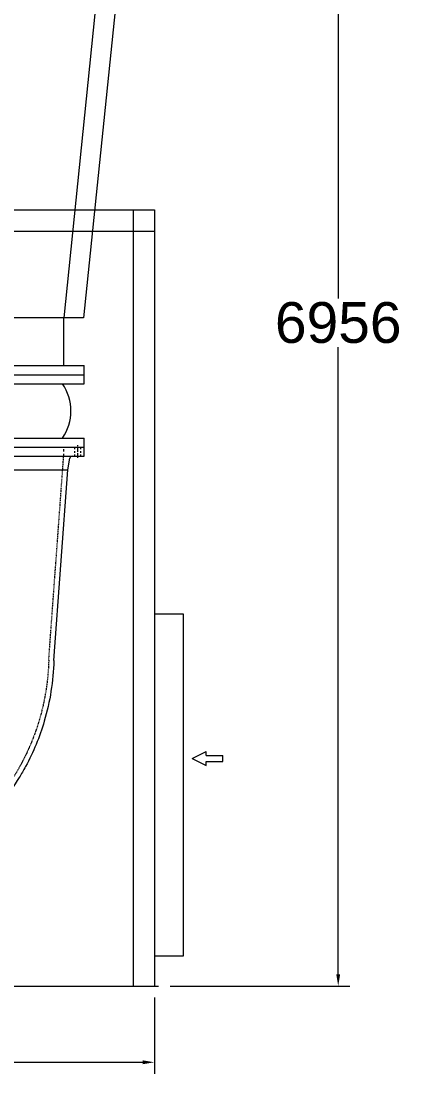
# Model space of a CAD drawing. Header units: millimetres. Extents: x -186 to 966092, y 1050 to 737262.
# Drawn here: x 226377 to 275971, y 478487 to 616299 of the extents above; entities that cross this region are included whole.
import ezdxf

# ---------------------------------------------------------------- set-up
doc = ezdxf.new("R2010")
doc.units = ezdxf.units.MM
doc.header["$LTSCALE"] = 25.4
doc.linetypes.add('ACAD_ISO04W100', pattern=[30, 24, -3, 0, -3])
doc.linetypes.add('EB_DASH', pattern=[6, 3, -3])
doc.layers.get('Defpoints').update_dxf_attribs({"lineweight": 5})
doc.styles.add('Roman', font='arial.ttf')
doc.styles.get("Standard").update_dxf_attribs({"font": 'arial.ttf'})
doc.dimstyles.new('ISO-25', dxfattribs={"dimscale": 30, "dimtxt": 38.1, "dimasz": 38.1, "dimexe": 50.8, "dimexo": 50.8, "dimgap": 15.875, "dimtad": 1, "dimtih": 1, "dimtoh": 1, "dimdec": 1, "dimlfac": 0.03937, "dimdsep": 46, "dimtxsty": 'Standard', "dimcen": 63.5, "dimclrd": 7, "dimclre": 7, "dimclrt": 7, "dimadec": 0, "dimazin": 0, "dimtfac": 1, "dimtdec": 1, "dimtmove": 0, "dimatfit": 3, "dimfxl": 25.4, "dimlwd": 5, "dimlwe": 5, "dimarcsym": 0})

# ---------------------------------------------------------------- blocks, each defined once
blk = doc.blocks.new('*D251')
at = {"color": 7, "linetype": 'Continuous', "lineweight": 5, "transparency": 16777216}
for p, q in [((160004, 488474), (160004, 478487)), ((243824, 488474), (243824, 478487)), ((161528, 480011), (242300, 480011))]:
    blk.add_line(p, q, dxfattribs=at)
at = {"color": 7, "transparency": 16777216}
for points in [[(161528, 480265), (161528, 479757), (160004, 480011)], [(242300, 480265), (242300, 479757), (243824, 480011)]]:
    blk.add_solid(points, dxfattribs=at)
at = {"layer": 'Defpoints', "color": 0, "transparency": 16777216}
for p in [(160004, 489998), (243824, 489998), (243824, 480011)]:
    blk.add_point(p, dxfattribs=at)
at = {"color": 7, "lineweight": 5, "transparency": 16777216, "insert": (201914, 482785), "char_height": 4495.8, "attachment_point": 5, "style": 'Roman'}
blk.add_mtext('3300', dxfattribs=at)
blk = doc.blocks.new('*D239')
at = {"color": 7, "linetype": 'Continuous', "lineweight": 5, "transparency": 16777216}
for p, q in [((245842, 666686), (269417, 666686)), ((267893, 665162), (267893, 580005)), ((267893, 491522), (267893, 573606)), ((245891, 489998), (269417, 489998))]:
    blk.add_line(p, q, dxfattribs=at)
at = {"color": 7, "transparency": 16777216}
for points in [[(267639, 665162), (268147, 665162), (267893, 666686)], [(267639, 491522), (268147, 491522), (267893, 489998)]]:
    blk.add_solid(points, dxfattribs=at)
at = {"layer": 'Defpoints', "color": 0, "transparency": 16777216}
for p in [(244318, 666686), (244367, 489998), (267893, 489998)]:
    blk.add_point(p, dxfattribs=at)
at = {"color": 7, "lineweight": 5, "transparency": 16777216, "insert": (267893, 576805), "char_height": 5334, "attachment_point": 5, "style": 'Roman'}
blk.add_mtext('6956', dxfattribs=at)

msp = doc.modelspace()

# ---------------------------------------------------------------- linework, layer by layer
at = {"color": 7, "lineweight": 5}
for p, q in [((240320.98, 659249.1), (231954.22, 577440.78)), ((242937.55, 659249.1), (234570.79, 577440.78)), ((160004.15, 591597.72), (243824.15, 591597.72)), ((241030.15, 591597.72), (241030.15, 489997.72)), ((243824.15, 591597.72), (243824.15, 489997.72)), ((160004.15, 588803.72), (243824.15, 588803.72)), ((234570.79, 577440.78), (212603.54, 577440.78)), ((231954.22, 571193.6), (231954.22, 577440.78)), ((212524.75, 571193.6), (234650.18, 571193.6)), ((234650.18, 570003.66), (234650.18, 571193.6)), ((212524.75, 570003.66), (234650.18, 570003.66)), ((212524.75, 570003.66), (234650.18, 570003.66)), ((234650.18, 568813.72), (234650.18, 570003.66)), ((212524.75, 568813.72), (234650.18, 568813.72)), ((212524.75, 561711.27), (234650.18, 561711.27)), ((234650.18, 560521.33), (234650.18, 561711.27)), ((212524.75, 560521.33), (234650.18, 560521.33)), ((212636.3, 560521.33), (234538.62, 560521.33)), ((234650.18, 559442.95), (234650.18, 560521.33)), ((212636.3, 559331.39), (234538.62, 559331.39)), ((232494.84, 557546.48), (232766.22, 559085.57)), ((214669.44, 557546.48), (232494.84, 557546.48)), ((230669.54, 532583.32), (232494.84, 557546.48)), ((247634.15, 538664.12), (243824.15, 538664.12)), ((247634.15, 493960.12), (247634.15, 538664.12)), ((250610.54, 520174.96), (250610.54, 520713.14)), ((250610.54, 520169.72), (252774.66, 520169.72)), ((252774.66, 519386.02), (252774.66, 520169.72)), ((250610.54, 518853.08), (250610.54, 519391.26)), ((250610.54, 519386.02), (252774.66, 519386.02)), ((243824.15, 493960.12), (247634.15, 493960.12)), ((153592.33, 489997.72), (244367.46, 489997.72))]:
    msp.add_line(p, q, dxfattribs=at)
at = {"color": 7, "linetype": 'EB_DASH', "lineweight": 5, "ltscale": 4}
msp.add_line((231954.22, 559331.39), (231954.22, 560521.33), dxfattribs=at)
at = {"color": 7, "linetype": 'EB_DASH', "lineweight": 5, "ltscale": 3}
for p, q in [((233404.46, 559331.39), (233404.46, 560521.33)), ((234222.54, 559331.39), (234222.54, 560521.33))]:
    msp.add_line(p, q, dxfattribs=at)
at = {"color": 7, "linetype": 'ACAD_ISO04W100', "lineweight": 5}
msp.add_line((233813.5, 559146.17), (233813.5, 560772.58), dxfattribs=at)
at = {"color": 7, "linetype": 'EB_DASH', "lineweight": 5}
msp.add_line((230001.98, 532632.13), (231954.22, 559331.39), dxfattribs=at)
at = {"color": 7, "linetype": 'Continuous', "lineweight": 5, "ltscale": 15}
for q in [(250610.54, 520713.14), (250610.54, 518853.08)]:
    msp.add_line((248766.48, 519783.11), q, dxfattribs=at)
at = {"color": 7, "lineweight": 5}
for centre, radius, start, end in [((226609.62, 565262.5), 6292.04, 325.6393673, 34.3606327), ((233059.19, 559033.91), 297.48, 90, 170), ((234538.62, 559442.95), 111.56, 270, 0)]:
    msp.add_arc(centre, radius, start, end, dxfattribs=at)
at = {"color": 7, "linetype": 'EB_DASH', "lineweight": 5}
msp.add_open_spline([(230001.98, 532632.13), (229923.35, 529996.18), (229108.42, 524733.19), (225871.76, 517476.53), (220907.02, 511340.89), (214565.28, 506734.43), (207298.26, 503947.53), (199611.88, 503142.92), (192033.6, 504348.16), (185075.72, 507452.6), (179707.92, 511809.63), (177032.35, 515250.19), (176050.44, 516802.9)], degree=3, knots=[0, 0, 0, 0, 213.362731555, 425.264071865, 635.703506727, 844.682612297, 1052.20035331, 1258.256205, 1462.851749469, 1665.986994389, 1867.660912869, 2015.886684941, 2015.886684941, 2015.886684941, 2015.886684941], dxfattribs=at)
at = {"color": 7, "lineweight": 5}
for points, knots in [([(230670.08, 532590.77), (230588.17, 529910.31), (229841.89, 525094.23), (227988.97, 520612.27), (226973.04, 518734.78)], [0, 0, 0, 0, 216.957227532, 389.196594857, 389.196594857, 389.196594857, 389.196594857]), ([(226973.04, 518734.78), (226676.21, 518190.32), (225082.25, 515435.8), (222677.09, 512459.92), (220230.85, 510274.63), (219572.65, 509722.78)], [392.027081347, 392.027081347, 392.027081347, 392.027081347, 433.569038629, 648.718930393, 698.0846263, 698.0846263, 698.0846263, 698.0846263])]:
    msp.add_open_spline(points, degree=3, knots=knots, dxfattribs=at)

# ---------------------------------------------------------------- dimensions: what is measured, and where the dimension line sits
dim = msp.add_linear_dim(base=(267893.25, 489997.72), p1=(244318.43, 666686.22), p2=(244367.46, 489997.72), angle=90, dimstyle='ISO-25', override={"dimscale": 30, "dimtxt": 177.8, "dimasz": 50.8, "dimdec": 0, "dimpost": '\\X', "dimtxsty": 'Roman'}, dxfattribs=at)
dim.commit()
dim.dimension.update_dxf_attribs({"geometry": '*D239', "text_midpoint": (267893.25, 576805.29), "dimtype": 160})
dim = msp.add_linear_dim(base=(243824.15, 480011.48), p1=(160004.15, 489997.72), p2=(243824.15, 489997.72), dimstyle='ISO-25', override={"dimscale": 30, "dimtxt": 149.86, "dimasz": 50.8, "dimdec": 0, "dimpost": '\\X', "dimtxsty": 'Roman'}, dxfattribs=at)
dim.commit()
dim.dimension.update_dxf_attribs({"geometry": '*D251', "text_midpoint": (201914.15, 482784.7)})

doc.saveas('drawing.dxf')
